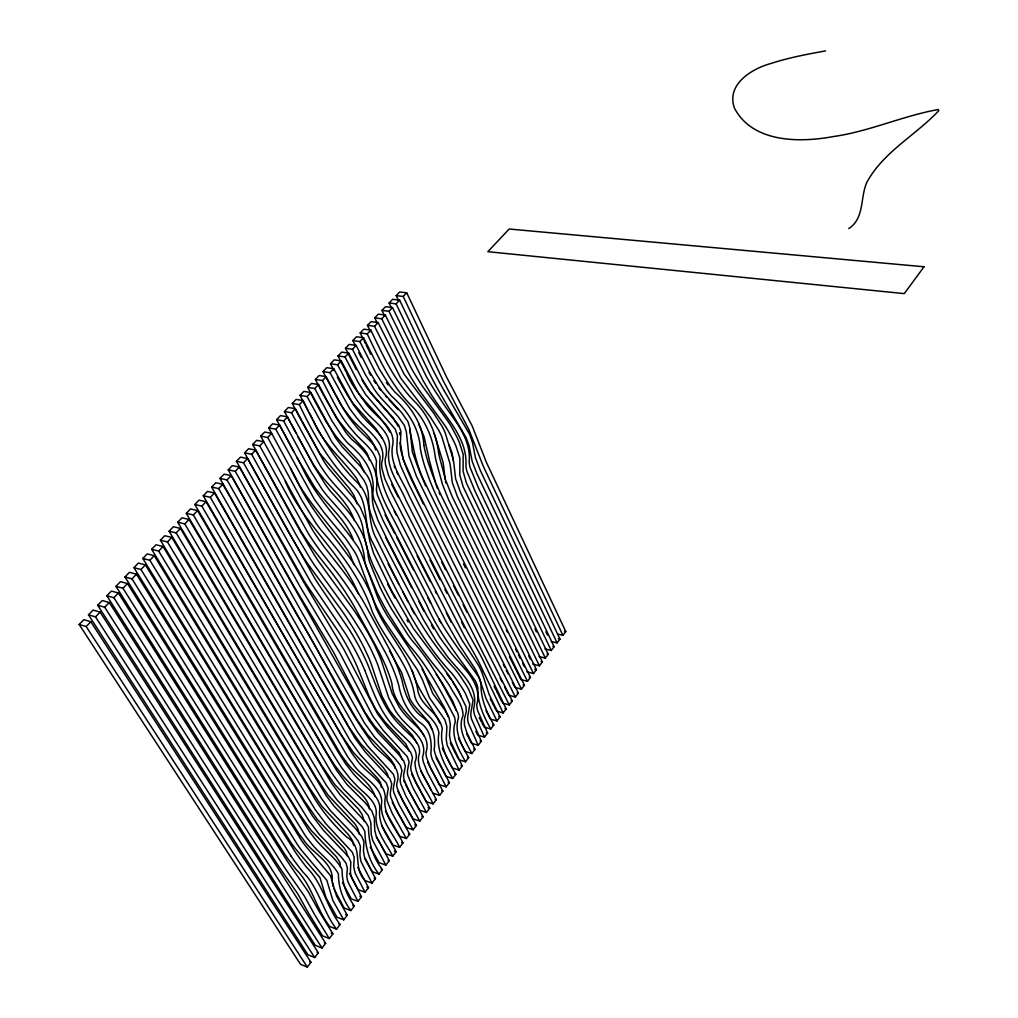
<?xml version="1.0" encoding="UTF-8"?>
<svg xmlns="http://www.w3.org/2000/svg" width="1018" height="1018" viewBox="0 0 1018 1018"><rect width="100%" height="100%" fill="white"/><g stroke="black" fill="none" stroke-linecap="round" stroke-linejoin="round"><path stroke-width="1.5" d="M332.212 880.685C333.98 861.928 311.966 853.517 303.313 839.417A71.4 25.603 39.2 0 1 298.567 833.322L133.943 567.675L138.372 563.081L145.396 564.901L309.103 831.146A71.502 25.883 39.2 0 0 313.837 837.254C322.324 848.707 334.986 856.774 342.061 869.219C341.908 882.504 346.387 895.115 354.391 905.969L350.866 910.563L344.122 907.992L333.968 888.905M340.496 867.069L339.936 862.462L336.474 856.876L311.024 830.294L298.389 812.491L142.825 558.449L147.228 553.894L154.252 555.675L312.577 816.054L323.342 830.243L348.487 856.749L350.828 861.953L350.421 871.319A60.507 21.391 38.5 0 0 351.706 877.732L361.466 896.794L357.954 901.35L351.223 898.818L342.455 882.581M307.296 967.1L310.974 962.328L90.818 621.731L83.807 619.682L79.175 624.492L300.552 964.326L307.296 967.1L86.186 626.554L79.175 624.492M314.677 957.518L318.329 952.784L100.095 612.085L93.071 610.075L88.477 614.847L307.932 954.782L314.677 957.518L95.488 616.87L88.477 614.847M322.019 948L325.645 943.292L109.282 602.503L102.271 600.531L97.703 605.265L315.275 945.302L322.019 948L104.727 607.25L97.703 605.265M329.298 938.545L332.899 933.875L319.168 911.428A259.145 90.984 37.3 0 1 315.364 904.62L308.174 891.526L297.587 876.244A374.102 139.797 37 0 1 287.114 860.872L118.419 592.998L111.395 591.064L106.865 595.759L276.489 863.022A373.377 138.257 37.1 0 0 287.012 878.369L297.65 893.626L304.904 906.682A258.687 90.004 37.4 0 0 308.734 913.49L322.553 935.873L329.298 938.545L315.504 916.124A259.615 90.513 37.3 0 1 311.686 909.303L304.458 896.222L293.833 880.939A385.097 143.258 37 0 1 282.075 863.658L113.889 597.719L106.865 595.759M336.538 929.154L340.114 924.509C326.396 906.822 322.821 883.446 306.711 867.438A164.751 59.426 38.5 0 1 294.94 851.544L127.479 583.556L120.455 581.66L115.963 586.33L284.34 853.708A164.496 58.79 38.6 0 0 296.162 869.563C312.284 885.545 316.038 908.87 329.794 926.52L336.538 929.154C322.782 911.466 319.118 888.103 302.982 872.108A165.043 59.133 38.5 0 1 291.161 856.214M343.715 919.827L347.278 915.207L336.487 895.878L330.456 875.544L305.845 846.34A95.043 34.154 39 0 1 301.417 840.359L136.476 574.19L129.439 572.332L124.985 576.964L290.843 842.522A94.903 33.785 39.1 0 0 295.284 848.503L319.945 877.656L326.116 897.94L336.983 917.231L343.715 919.827L332.886 900.51L326.791 880.201L302.104 850.984A95.208 33.976 39 0 1 297.663 844.991L132.009 578.848L124.985 576.964M349.467 873.393L358.272 889.707L365.004 892.201L368.491 887.671L357.84 867.501M347.456 856.278L346.387 851.519L343.995 847.752L317.171 819.21L304.726 801.433L151.657 549.3L156.021 544.77L163.045 546.526L310.605 791.546C319.881 808.712 332.415 823.753 346.667 837.012C364.635 847.409 351.566 867.552 365.284 880.646L372.003 883.115L375.477 878.61L364.406 856.787L363.451 850.857L363.948 841.67L361.784 836.516L355.371 828.372L334.031 806.103L326.422 795.961L171.775 537.428L164.751 535.71L160.411 540.214L309.879 788.517L321.815 806.192L348.525 834.722L352.381 840.474L353.691 845.322M364.66 858.416L372.232 871.65L378.963 874.08L382.412 869.614C372.613 857.118 368.745 842.42 368.452 827.252A27.982 10.282 39.3 0 0 365.347 821.73L340.496 795.262L331.499 783.109L180.441 528.406L173.404 526.726L169.103 531.192L316.165 777.574L328.267 795.351L354.913 823.88A27.944 10.18 39.4 0 1 358.043 829.39L359.252 834.213M370.247 847.154L379.154 862.704L385.873 865.109L389.296 860.668L376.202 836.007L374.739 830.154L374.319 817.798L371.761 810.939L365.182 802.706L346.985 784.496L336.525 770.295L189.043 519.447L182.006 517.806L177.743 522.234L321.23 764.747L334.769 784.585L358.616 809.183L362.306 814.922L364.164 821.488M376.393 837.063L386.026 853.822L392.744 856.189L396.142 851.786C389.678 838.908 378.62 826.476 379.536 811.193C381.928 797.298 367.587 789.281 359.621 780.399A59.298 23.185 39.2 0 1 353.437 773.782L345.382 763.436L337.9 751.653L197.581 510.565L190.544 508.949L186.307 513.339L327.44 753.905L334.947 765.663L343.015 775.983A59.222 22.956 39.3 0 0 349.212 782.6C356.3 790.782 368.223 797.145 369.356 808.916M381.508 825.14L392.859 845.004L399.578 847.332L402.95 842.955C396.422 828.499 382.043 814.476 385.288 797.387C384.677 780.208 364.24 772.522 356.096 758.804A67.328 26.735 39.2 0 1 351.464 752.646L206.069 501.734L199.019 500.156L194.82 504.521L341.043 754.872A67.226 26.481 39.3 0 0 345.7 761.031C354.162 773.858 370.603 781.493 375.12 796.585M385.504 811.13L399.641 836.223L406.36 838.539L409.707 834.175L395.658 809.03L390.785 797.145A46.179 17.891 38.6 0 1 390.378 792.462L391.739 783.809L389.818 778.592L365.5 752.264L354.798 737.91L214.48 492.966L207.443 491.427L203.256 495.753L340.877 734.322L353.284 752.353L378.072 778.795L380.49 782.638L381.419 787.499M392.261 802.375L406.373 827.519L413.092 829.785L416.426 825.458L402.403 800.263L397.262 788.263A41.687 16.326 38.6 0 1 396.778 783.529C403.777 764.696 379.434 754.962 370.985 741.435C342.646 702.395 323.584 657.259 297.867 616.501L222.827 484.275L215.791 482.761L211.642 487.062L349.238 727.514L360.626 743.662L383.57 767.966L387.387 773.795L388.125 777.09M397.898 791.406L413.079 818.854L419.785 821.093L423.106 816.792L409.185 791.584L404.095 779.572A41.267 16.339 38.6 0 1 403.65 774.838L405.393 766.198L403.79 761.044L399.081 754.911L378.047 732.744L369.114 720.49L231.124 475.635L224.087 474.146L219.964 478.422L356.427 718.848L367.727 734.971L390.594 759.237L394.399 765.065L395.111 768.374M405.902 785.107L419.734 810.252L426.44 812.466L429.736 808.19L415.993 782.995L411.183 771.033A43.838 17.561 38.6 0 1 410.852 766.312L412.506 757.583L410.738 752.378L386.738 726.19L377.538 713.86L343.969 649.522L303.848 582.334L239.37 467.058L232.32 465.608L228.236 469.845L293.095 584.866L333.408 651.914L364.877 712.218L374.624 726.292L399.107 752.595L402.25 759.772M411.679 774.316L426.351 801.7L433.057 803.876L436.328 799.626L420.765 770.575M432.917 793.2L439.623 795.351L442.881 791.126L430.805 768.463L426.682 757.812A61.195 25.068 38.3 0 1 425.906 752.747C432.039 735.021 413.054 725.147 403.777 713.198A49.92 21.034 39.2 0 1 399.196 707.052L392.223 693.716L381.419 660.809A153.654 62.861 41.4 0 0 379.154 655.096L374.637 645.323A220.639 88.541 41.9 0 0 363.362 624.95L356.694 614.414A177.285 72.202 41.6 0 0 352.292 607.95L318.609 561.465A245.656 116.994 39.7 0 1 314.295 554.874L300.055 530.823L255.658 450.096L248.621 448.709L244.587 452.883L289.239 533.445L303.555 557.431A245.313 115.887 39.8 0 0 307.881 564.01L341.654 610.406A177.107 71.527 41.7 0 1 346.069 616.857L352.775 627.381A220.41 87.726 41.9 0 1 364.126 647.702L368.669 657.463A153.489 62.289 41.4 0 1 370.959 663.151L381.915 695.981L388.94 709.291A49.844 20.844 39.2 0 0 393.533 715.425L412.341 735.238L416.566 742.771M427.573 762.177L439.458 784.751L446.151 786.876L449.383 782.677L435.691 755.42A64.999 26.888 38.2 0 1 434.164 749.592C436.111 736.167 432.472 723.442 420.358 715.527C410.203 706.708 404.795 694.098 402.225 681.169A202.073 82.013 41.6 0 0 395.722 662.705L392.286 655.007A165.221 67.748 41.3 0 0 389.347 649.102L365.017 604.374A165.756 68.88 41.8 0 0 361.377 598.088L356.02 589.549A194.514 80.053 42 0 0 340.343 567.484L326.014 549.249A164.827 77.686 40.6 0 1 311.979 529.067L260.71 436.162L264.68 432.039L271.73 433.363L267.747 437.498L260.71 436.162M436.073 757.532L445.948 776.365L452.641 778.452L455.86 774.278C447.907 760.421 439.038 745.507 442.257 728.913C439.852 713.427 421.668 706.797 418.067 691.604C413.881 664.245 395.162 642.918 381.954 619.568A150.028 68.562 39 0 1 375.833 607.479C360.601 557.749 316.509 525.632 296.136 478.549L268.688 427.878L272.633 423.793L279.67 425.091L301.239 465.328C314.74 496.517 339.668 520.007 358.361 547.697A58.001 25.768 41.6 0 1 361.543 554.008L377.882 597.808A170.731 79.086 38.9 0 0 387.464 616.005L419.556 663.621A69.237 29.369 40.1 0 1 422.979 669.539L432.803 693.563L444.751 709.8L448.925 717.359L450.338 724.078L449.472 735.174L450.44 741.104L462.287 765.943L459.093 770.079L452.399 768.017L444.242 752.378M458.813 759.733L465.506 761.769L468.674 757.646C461.994 745.481 453.748 732.031 458.507 717.766A38.213 16.212 39.3 0 0 457.693 712.791C444.701 688.041 431.797 662.731 413.003 641.62A139.504 64.21 39 0 1 408.256 635.308L391.319 608.637A373.593 183.902 36.8 0 1 379.625 586.406L369.788 562.47A114.843 53.216 39.7 0 1 368.261 556.63C366.709 530.022 347.545 510.527 330.901 491.719A80.587 38.366 41.6 0 1 325.569 484.759L314.206 466.664L287.56 416.871L280.523 415.599L276.603 419.671L293.706 451.572M458.456 738.177L465.188 751.488L471.868 753.498L475.024 749.401L466.855 732.693L464.399 724.841L464.399 719.141L466.308 711.404L465.964 706.556L458.507 691.413A144.403 60.138 40.2 0 0 455.021 685.636L452.488 681.704M468.916 738.279L471.525 743.305L478.206 745.278L481.336 741.219L471.499 718.988A46.675 20.169 38.2 0 1 470.901 712.765L473.077 700.066L468.585 689.211A144.569 60.647 40.1 0 0 465.124 683.422L459.843 675.481A84.494 36.126 39.7 0 0 455.211 669.335C420.116 631.745 399.069 584.256 376.431 538.776C366.391 521.547 373.161 498.744 358.501 483.754C334.298 460.149 317.552 430.932 303.186 400.608L296.149 399.4L292.281 403.408L301.29 420.485M475.877 731.395L477.811 735.161L484.492 737.121L487.609 733.075L477.684 710.793A50.518 22.052 38.1 0 1 476.818 704.456C483.423 680.673 458.354 665.021 447.093 647.372A134.351 62.62 38.5 0 1 439.661 637.128L426.631 615.266L387.883 540.8L377.894 520.134L373.733 507.995A88.846 42.476 40.3 0 1 372.423 500.118L371.863 488.487L370.45 482.379A33.607 15.817 42 0 0 367.383 475.902L360.754 466.728L342.761 447.386L335.571 437.842L310.91 392.554L303.873 391.37L300.043 395.353L308.339 411.183M484.072 727.068L490.74 729.003L493.845 724.981C486.757 712.32 480.547 698.742 481.043 683.969A39.549 17.37 39.3 0 0 478.587 676.894C461.447 652.385 442.206 629.035 430.156 601.256L386.42 516.113L377.576 495.435A58.688 28.173 40.8 0 1 376.367 489.467C379.358 468.954 367.256 452.068 352.012 439.674A55.837 27.537 42.2 0 1 345.865 432.446L335.469 416.54L318.583 384.562L311.546 383.417L307.741 387.362L316.636 404.426M490.294 719.039L496.962 720.935L500.042 716.939L489.085 694.301L482.685 674.616A70.815 31.062 39.6 0 0 478.625 665.492L465.824 645.87A139.848 65.814 38.1 0 1 461.917 639.928L449.841 618.537L397.605 516.406C387.654 498.209 377.449 478.88 380.159 457.438C376.749 443.428 362.764 435.806 354.633 424.71C342.519 410.394 334.858 393.088 326.205 376.635L319.168 375.502L315.389 379.434L318.71 385.873M496.466 711.048L503.134 712.918L506.188 708.948L486.451 667.528A209.39 88.96 40.8 0 0 478.104 650.82L470.532 637.421A388.723 195.329 35.2 0 1 467.338 631.669L394.03 487.52L388.405 474.973L385.542 464.768A57.682 28.275 41 0 1 385.237 458.876C391.943 438.058 368.949 426.453 358.832 411.908A69.517 35.146 42.3 0 1 352.813 403.726L333.777 368.745L326.74 367.651L322.986 371.545L325.62 376.698M502.612 703.107L509.28 704.952L512.308 701.008L409.427 496.377C402.937 480.534 389.894 465.099 392.324 447.029C397.389 426.809 373.402 416.362 364.406 401.461A65.699 33.467 42.3 0 1 358.387 392.923L341.297 360.919L334.26 359.85L330.532 363.719L333.802 370.158M508.72 695.205L515.375 697.025L518.404 693.105L415.344 486.451L403.166 459.36M514.79 687.354L521.445 689.148L524.448 685.254L419.912 472.543L412.392 451.979L409.86 427.993L407.964 421.681L401.601 412.557L383.824 393.317A70.866 36.737 42.3 0 1 378.06 385.746L368.961 370.705L356.173 345.42L349.149 344.402L345.471 348.22L348.041 353.361M520.822 679.566L527.477 681.322L530.454 677.454L441.354 495.715A375.706 203.638 36.4 0 1 432.688 475.368L428.387 463.19A217.292 113.685 38.6 0 1 423.832 445.044M526.828 671.804L533.47 673.547L536.435 669.691L451.979 496.148L445.655 480.102L439.776 458.24A293.935 156.39 37.2 0 1 438.516 452.259C436.238 434.088 428.922 416.693 416.324 403.217C395.302 382.895 383.213 356.109 370.857 330.137L363.833 329.17L360.207 332.937L363.362 339.35M532.783 664.092L539.425 665.81L542.378 661.993L460.581 492.547L455.58 478.651L454.079 465.251A101.94 50.175 42.3 0 0 453.201 459.411L445.248 432.943A67.71 33.81 42.1 0 0 442.194 426.542L433.808 413.283L404.235 374.319L378.123 322.566L371.112 321.624L367.498 325.366L370.628 331.779M539.12 656.546L545.343 658.124L548.282 654.32L466.384 482.939L463.075 471.194L463.177 454.27L459.233 442.079A129.375 63.523 42.4 0 0 456.28 435.768L451.636 427.191A89.902 44.716 42.1 0 0 447.5 420.612L422.877 386.802A161.442 88.553 41.1 0 1 410.547 366.658L385.338 315.058L378.327 314.129L374.739 317.858L377.22 322.973M545.012 648.924L551.234 650.489L554.148 646.71L478.244 487.406L470.1 467.427A49.36 25.272 40.1 0 1 469.171 461.663C471.512 436.175 450.961 416.909 438.847 396.689A226.441 127.39 40.2 0 1 426.453 376.749L392.515 307.589L385.504 306.698L381.941 310.388L384.397 315.504M551.285 641.455L557.088 642.892L559.976 639.126L480.051 469.82L475.47 457.833L472.403 442.219L469.489 434.088L444.357 390.976M557.52 634.023L562.903 635.347L565.779 631.605L486.375 462.312L472.187 425.944L446.457 376.851L406.716 292.802L399.705 291.962L396.193 295.602L398.611 300.717M86.186 626.554L90.818 621.731M95.488 616.87L100.095 612.085M104.727 607.25L109.282 602.503M113.889 597.719L118.419 592.998M115.963 586.33L122.974 588.239L127.479 583.556M132.009 578.848L136.476 574.19M133.943 567.675L140.968 569.52L145.396 564.901M142.825 558.449L149.862 560.256L154.252 555.675M151.657 549.3L158.681 551.069L163.045 546.526M160.411 540.214L167.448 541.945L171.775 537.428M169.103 531.192L176.139 532.885L180.441 528.406M177.743 522.234L184.78 523.901L189.043 519.447M186.307 513.339L193.344 514.968L197.581 510.565M194.82 504.521L201.857 506.111L206.069 501.734M203.256 495.753L210.306 497.318L214.48 492.966M211.642 487.062L218.692 488.589L222.827 484.275M219.964 478.422L227.014 479.923L231.124 475.635M228.236 469.845L235.273 471.321L239.37 467.058M247.539 458.545L240.502 457.12L236.443 461.332L243.48 462.77L247.539 458.545L314.74 578.249A273.982 129.35 39.2 0 0 318.914 584.752L349.568 630.066A212.151 84.303 41.9 0 1 368.389 666.052C376.724 687.341 383.811 710.208 401.181 726.19C408.333 734.856 423.717 743.153 418.551 756.463C417.1 768.895 426.211 779.457 431.085 790.133M244.587 452.883L251.624 454.282L255.658 450.096M252.68 444.497L259.717 445.859L263.726 441.697L256.676 440.336L252.68 444.497L301.226 531.676A164.611 76.948 40.7 0 0 315.287 551.82L329.641 570.016A194.323 79.315 42 0 1 345.356 592.031L350.739 600.556A165.578 68.244 41.8 0 1 354.404 606.83L378.874 651.469A165.043 67.137 41.4 0 1 381.839 657.361L385.326 665.047A201.857 81.262 41.6 0 1 391.905 683.46C393.457 706.085 414.759 717.945 424.162 736.065M268.688 427.878L275.725 429.202L279.67 425.091M276.603 419.671L283.64 420.943L287.56 416.871M295.398 408.714L288.361 407.467L284.467 411.501L291.504 412.761L295.398 408.714L323.584 460.823A89.406 43.24 41.7 0 0 328.216 467.695L354.086 498.4L360.334 507.435L365.627 520.02L369.954 541.576L373.657 553.448L391.179 589.867L413.219 628.246L447.869 674.12A143.169 59.706 40.2 0 1 453.163 682.085L458.953 691.782M292.281 403.408L299.317 404.63L303.186 400.608M300.043 395.353L307.08 396.549L310.91 392.554M307.741 387.362L314.778 388.532L318.583 384.562M315.389 379.434L322.426 380.567L326.205 376.635M322.986 371.545L330.023 372.664L333.777 368.745M330.532 363.719L337.569 364.8L341.297 360.919M344.122 368.007L338.027 355.944L345.051 357L348.767 353.144L361.746 378.454L369.483 390.899L398.687 425.13L400.977 431.517L400.367 443.275A67.595 33.798 40.8 0 0 400.647 449.192C404.782 468.585 415 485.993 423.233 503.859M345.471 348.22L352.495 349.263L356.173 345.42M355.409 345.687L352.864 340.559L359.888 341.564L363.541 337.76L379.612 369.585L389.538 385.364A62.327 32.436 42.3 0 0 395.277 392.464C410.661 406.182 422.814 423.895 423.819 445.044M360.207 332.937L367.231 333.917L370.857 330.137M367.498 325.366L374.522 326.32L378.123 322.566M374.739 317.858L381.763 318.787L385.338 315.058M381.941 310.388L388.952 311.292L392.515 307.589M391.523 308.085L389.092 302.97L396.104 303.86L399.641 300.17L432.586 369.165A390.785 231.722 37.9 0 0 444.332 390.976M396.193 295.602L403.204 296.467L406.716 292.802M338.027 355.944L341.73 352.101L348.767 353.144M352.864 340.559L356.516 336.754L363.541 337.76M389.092 302.97L392.63 299.305L399.641 300.17M848.783 228.579C864.804 218.119 859.981 197.454 866.878 182.273C883.42 151.771 915.869 135.19 938.825 110.606L938.24 109.537C902.991 115.81 869.525 131.36 833.793 136.488C800.046 142.787 753.04 143.042 734.563 108.379C725.694 84.736 751.538 68.69 771.097 63.447C788.848 57.682 807.223 54.183 825.573 50.9M564.545 631.3L565.779 631.605M558.322 638.719L559.976 639.126M552.901 646.392L554.148 646.71M547.035 654.014L548.282 654.32M541.131 661.662L542.378 661.993M534.768 669.259L536.435 669.691M529.207 677.123L530.454 677.454M523.201 684.923L524.448 685.254M517.144 692.762L518.404 693.105M511.061 700.664L512.308 701.008M504.941 708.592L506.188 708.948M498.782 716.583L500.042 716.939M492.585 724.625L493.845 724.981M486.349 732.705L487.609 733.075M480.076 740.85L481.336 741.219M473.764 749.032L475.024 749.401M467.415 757.265L468.674 757.646M461.027 765.549L462.287 765.943M454.601 773.896L455.86 774.278M448.124 782.282L449.383 782.677M441.621 790.731L442.881 791.126M435.068 799.219L436.328 799.626M428.056 807.63L429.736 808.19M421.846 816.372L423.106 816.792M414.746 824.898L416.426 825.458M408.447 833.742L409.707 834.175M401.69 842.51L402.95 842.955M394.462 851.188L396.142 851.786M388.036 860.223L389.296 860.668M381.139 869.156L382.412 869.614M374.204 878.152L375.477 878.61M366.811 887.06L368.491 887.671M359.774 896.171L361.466 896.794M352.712 905.333L354.391 905.969M345.586 914.571L347.278 915.207M338.841 924.026L340.114 924.509M331.206 933.213L332.899 933.875M324.373 942.795L325.645 943.292M317.069 952.263L318.329 952.784M309.714 961.806L310.974 962.328M389.092 399.921L397.974 409.452M385.453 395.951L386.878 397.529M386.369 382.526L387.998 384.829M436.264 674.336L437.702 676.359A143.004 59.197 40.3 0 1 443.008 684.325L452.972 701.567L456.229 710.424M451.139 679.719L449.727 677.721A84.392 35.821 39.8 0 0 446.698 673.649M366.238 386.675L367.46 388.456A70.776 36.419 42.4 0 0 373.237 396.015L392.999 417.584L398.267 426.478M291.161 856.214L122.974 588.239M422.114 669.131L444.433 707.739L447.602 714.98A38.162 16.072 39.4 0 1 448.047 716.685M373.899 380.63L375.553 383.175M363.833 382.984L365.627 385.771M389.512 650.744L401.563 672.465L410.063 699.328L413.881 705.232L428.858 722.284L431.912 729.473M140.968 569.52L305.375 835.753A71.629 25.755 39.2 0 0 310.134 841.861C318.647 853.326 331.308 861.406 338.421 873.851C338.32 887.123 342.837 899.721 350.866 910.563M149.862 560.256L308.861 820.635L319.665 834.824L341.514 857.258L346.031 863.226L347.367 868.074L346.833 875.9A60.609 21.276 38.5 0 0 348.143 882.301L357.954 901.35M362.052 380.058L363.235 382.004M158.681 551.069L315.147 809.539L325.811 823.715L352.228 852.142L354.213 857.232L353.717 866.598L355.129 873.062L365.004 892.201M167.448 541.945L321.484 798.532L330.392 810.621L351.77 832.915L358.209 841.059L360.385 846.212L359.914 855.375L360.881 861.292L372.003 883.115M176.139 532.885L326.6 785.654L336.869 799.754L361.784 826.247A28.02 10.244 39.3 0 1 364.902 831.77C365.233 846.938 369.152 861.61 378.963 874.08M184.78 523.901L331.639 772.789L343.384 788.963L361.619 807.198L368.211 815.431L370.794 822.277L371.239 834.607L372.715 840.461L385.873 865.109M193.344 514.968L334.273 756.081L341.768 767.865L349.848 778.21A59.4 23.083 39.3 0 0 356.046 784.84C364.011 793.735 378.378 801.739 376.036 815.634C375.171 830.917 386.267 843.337 392.744 856.189M201.857 506.111L347.876 757.048A67.43 26.633 39.2 0 0 352.521 763.207C360.703 776.925 381.114 784.611 381.801 801.802C378.62 818.905 393.012 832.902 399.578 847.332M406.971 619.962L408.116 621.947M210.306 497.318L350.014 740.315L360.118 754.503L386.331 782.995L388.252 788.199L386.929 796.84A46.255 17.815 38.6 0 0 387.336 801.51L392.248 813.382L406.36 838.539M218.692 488.589L357.216 731.548L367.447 745.774L393.317 774.151L394.971 779.292L393.342 787.881A41.751 16.263 38.7 0 0 393.839 792.602L399.005 804.602L413.092 829.785M227.014 479.923L364.393 722.844L374.548 737.057L395.62 759.25L400.341 765.396L401.957 770.537L400.239 779.152A41.344 16.275 38.6 0 0 400.698 783.885L405.813 795.898L419.785 821.093M369.025 372.321L370.667 375.222M433.579 628.971L431.39 625.065M235.273 471.321L300.043 586.61L340.317 653.81L372.83 716.188L383.252 730.479L407.315 756.692L409.096 761.897L407.454 770.601A43.914 17.484 38.6 0 0 407.811 775.322L412.646 787.27L426.44 812.466M236.443 461.332L304.026 580.769A273.575 128.115 39.3 0 0 308.212 587.259L338.969 632.483A211.935 83.514 41.9 0 1 357.916 668.406L369.127 696.363L375.884 709.622L384.944 721.877L405.826 743.916L409.401 751.233M433.057 803.876C426.873 790.286 415.42 777.701 414.937 762.189C420.472 749.592 407.62 740.57 399.921 732.693C381.33 716.392 373.415 692.647 364.8 670.328M243.48 462.77L310.974 582.5A274.491 128.93 39.2 0 0 315.16 589.002L345.916 634.341A212.482 83.985 41.9 0 1 364.813 670.328M341.59 385.122L347.723 395.658A65.623 33.174 42.4 0 0 353.755 404.171L375.998 428.807L381.814 437.829M251.624 454.282L296.213 535.048L310.515 559.086A246.114 116.625 39.7 0 0 314.842 565.69L348.627 612.2A177.565 71.934 41.6 0 1 353.042 618.664L359.748 629.213A220.982 88.21 41.9 0 1 371.074 649.586L375.604 659.359A153.896 62.632 41.4 0 1 377.882 665.059L388.749 697.954L395.76 711.289A49.997 20.958 39.2 0 0 400.354 717.435C409.63 729.397 428.642 739.246 422.572 756.985A61.296 24.979 38.3 0 0 423.361 762.049L427.496 772.687L439.623 795.351M259.717 445.859L308.2 533.267A165.132 77.444 40.6 0 0 322.273 553.461L336.627 571.696A194.82 79.773 42 0 1 352.343 593.774L357.738 602.325A166.023 68.626 41.8 0 1 361.39 608.599L385.809 653.34A165.476 67.506 41.3 0 1 388.774 659.244L392.235 666.943A202.378 81.707 41.6 0 1 398.776 685.394C401.372 699.506 408.129 712.702 419.238 722.004C430.83 729.282 431.95 741.715 430.856 753.804A65.101 26.799 38.2 0 0 432.408 759.619L446.151 786.876M285.256 481.247C302.83 523.392 341.208 551.96 358.501 594.003M267.747 437.498L302.117 500.665L315.847 522.959A121.435 56.881 41 0 0 320.785 529.767C342.252 554.186 361.657 580.591 372.27 611.678A148.793 67.633 39 0 0 377.271 621.731C390.568 645.946 410.305 667.63 414.67 695.803C418.322 710.984 436.493 717.626 438.949 733.125C435.768 749.706 444.675 764.607 452.641 778.452M290.385 468.038C304 499.151 328.916 522.603 347.672 550.242A57.937 25.539 41.6 0 1 350.866 556.541L353.946 564.621M313.353 420.663C322.693 443.644 342.621 458.94 356.669 478.536A33.569 15.677 42 0 1 359.761 485.001L360.423 487.062M296.734 457.197L314.804 487.406A80.486 38.022 41.7 0 0 320.148 494.354C331.728 508.924 346.731 521.661 353.182 539.616M275.725 429.202L314.308 499.125L324.309 512.868L345.624 538.547L354.697 551.871A58.102 25.692 41.6 0 1 357.891 558.182L374.331 601.969A171.024 78.844 38.9 0 0 383.951 620.166L417.367 669.793L422.305 679.426L429.456 697.737L444.853 719.739L446.915 726.648L446.215 739.322L447.182 745.252L459.093 770.079M414.339 613.663L411.196 607.759M297.943 436.824L312.806 463.508A89.304 42.845 41.8 0 0 317.463 470.367C328.992 487.647 347.66 500.245 354.353 520.567M341.017 384.028L337.327 377.042M324.233 396.486L338.04 419.798L346.031 429.851L364.151 449.192L367.282 453.748L369.496 460.085M312.666 419.365L308.988 412.43M395.009 598.075L387.565 584.027M284.467 411.501L290.308 422.495M290.919 423.628L295.882 432.968M283.64 420.943L310.401 470.749L321.803 488.856A80.727 38.251 41.6 0 0 327.147 495.83C343.817 514.65 363.032 534.132 364.648 560.753A115.047 53.063 39.7 0 0 366.2 566.593L377.08 592.54A378.174 185.467 36.7 0 0 387.833 612.76L404.82 639.431A139.746 64.007 39 0 0 409.58 645.756C428.413 666.866 441.379 692.176 454.422 716.939A38.277 16.161 39.3 0 1 455.25 721.915C450.516 736.192 458.813 749.604 465.506 761.769M317.209 405.52L326.434 422.19L335.151 435.144A55.774 27.295 42.3 0 0 341.297 442.359L359.354 461.676L364.406 472.467M301.875 421.579L319.639 453.214L349.581 488.691L353.997 495.41L357.089 503.745M456.815 755.954L458.151 758.474M440.794 622.761L438.771 618.893M291.504 412.761L319.805 464.895A89.571 43.112 41.7 0 0 324.462 471.767C336.716 490.129 357.331 503.605 362.51 526.128C365.055 542.632 369.241 558.946 377.296 573.694C394.271 609.897 415.764 643.694 441.659 674.17A146.643 60.787 40.2 0 1 449.867 686.221C454.779 695.587 462.935 704.494 463.075 715.527C457.235 728.837 465.875 741.957 471.868 753.498M346.68 372.97C355.562 396.626 378.047 410.839 389.958 432.103M299.317 404.63C313.709 435.004 330.621 464.183 354.824 487.826C369.496 502.803 362.79 525.619 372.868 542.836C395.608 588.328 416.744 635.843 451.916 673.432A84.621 36.012 39.7 0 1 456.573 679.579L461.867 687.519A144.785 60.444 40.1 0 1 465.341 693.309L469.858 704.163L467.707 716.837A46.752 20.105 38.2 0 0 468.318 723.06L478.206 745.278M418.716 423.972L424.073 436.684L428.171 454.817A293.477 155.156 37.3 0 0 429.469 460.772L435.45 482.583M323.584 395.239L319.296 387.005M424.073 611.424L418.971 601.625M398.7 583.925L388.138 563.743M402.874 591.916L408.078 601.842M307.08 396.549L331.843 441.863L339.045 451.407L357.076 470.774L363.719 479.949A33.658 15.779 42 0 1 366.811 486.426L368.236 492.534L368.821 504.164A88.999 42.349 40.3 0 0 370.158 512.029L374.331 524.168L384.371 544.834L423.272 619.313L436.353 641.175A134.567 62.442 38.6 0 0 443.797 651.418C454.919 669.03 480.267 684.732 473.637 708.515A50.607 21.989 38.2 0 0 474.528 714.84L484.492 737.121M459.563 693.309L461.396 697.012M451.254 622.431L446.291 612.823M411.781 587.806L385.555 537.262M354.022 365.233L356.275 369.585M314.778 388.532L331.728 420.523L342.163 436.429A55.926 27.461 42.2 0 0 348.321 443.67C363.566 456.077 375.718 472.937 372.792 493.476A58.777 28.097 40.8 0 0 374 499.444L382.895 520.109L426.809 605.265C438.949 633.043 458.189 656.432 475.393 680.927A39.613 17.319 39.3 0 1 477.862 688.003C477.391 702.789 483.639 716.341 490.74 729.003M456.14 754.694L452.565 747.683M344.771 369.254L346.044 371.723M464.488 627.788L461.561 622.1M326.282 377.983L342.124 406.449A69.44 34.841 42.4 0 0 348.156 414.619C356.554 426.86 371.761 434.991 375.642 449.918M394.666 533.356L385.084 514.752M396.778 537.453L413.448 569.813M427.713 597.515L430.729 603.381M322.426 380.567C331.575 397.987 339.757 416.337 353.055 431.123C360.881 441.087 373.542 448.416 376.545 461.434C373.733 483.728 385.033 503.554 395.188 522.463L446.571 622.532L458.685 643.923A140.077 65.623 38.1 0 0 462.605 649.866L475.444 669.5A70.929 30.96 39.6 0 1 479.529 678.624L485.955 698.297L496.962 720.935M482.138 723.302L483.423 725.821M394.221 510.947L396.333 515.095M417.164 555.828L430.359 581.685M435.373 591.483L436.378 593.443M488.36 715.26L489.645 717.779M330.023 372.664L349.136 407.658A69.631 35.057 42.3 0 0 355.167 415.84C365.297 430.398 388.316 441.99 381.661 462.834A57.784 28.211 41 0 0 381.992 468.725L384.88 478.918L390.53 491.478L464.132 635.626A389.423 194.858 35.3 0 0 467.326 641.391L474.935 654.79A209.695 88.693 40.8 0 1 483.321 671.498M492.203 702.662L493.895 706.008M494.544 707.268L495.83 709.788M353.399 363.986L348.678 354.646M430.003 559.9L440.018 579.636M444.968 589.409L446.94 593.29M498.362 694.721L501.976 701.847M503.134 712.918L483.308 671.498M337.569 364.8L354.722 396.829A65.814 33.378 42.3 0 0 360.766 405.368C369.776 420.281 393.775 430.716 388.774 450.961C386.306 469.043 399.59 484.466 405.978 500.309L509.28 704.952M494.048 686.183L495.804 689.67M496.479 690.98L497.802 693.602M398.025 496.809L391.714 484.275M490.307 698.933L491.63 701.555M486.031 710.666L487.711 714M441.659 561.923L445.629 569.8M453.481 585.414L458.342 595.072M463.165 604.667L467.007 612.302M500.207 678.293L501.963 681.767M504.508 686.819L508.084 693.945M358.845 352.597L361.314 357.547M345.051 357L358.094 382.335L365.856 394.768L395.124 429.036L397.427 435.437L396.842 447.182A67.71 33.709 40.8 0 0 397.135 453.086L400.418 465.315L408.842 484.097L515.375 697.025M503.414 664.563L504.801 667.337M506.34 670.442L508.084 673.916M512.27 682.315L514.166 686.094M479.274 717.614L481.489 722.042M466.715 733.863L468.356 737.172M369.101 350.994L370.73 354.251M352.495 349.263L365.335 374.548L374.459 389.589A70.98 36.648 42.3 0 0 380.236 397.173L398.063 416.438L404.439 425.562L406.347 431.874L408.931 455.848L416.489 476.411L521.445 689.148M366.124 344.975L368.567 349.912M463.546 563.959L465.481 567.84M509.534 656.763L514.166 666.128M514.815 667.439L516.113 670.06M516.673 671.18L518.327 674.514M518.951 675.774L520.198 678.293M364.05 340.75L365.437 343.562M506.315 630.091L507.231 631.949M515.617 649.013L516.979 651.787M518.506 654.892L520.211 658.366M522.705 663.418L524.346 666.765M359.888 341.564L376.024 373.402L385.975 389.194A62.442 32.36 42.2 0 0 391.739 396.307C407.124 410.038 419.327 427.738 420.383 448.9A217.661 113.418 38.6 0 0 424.977 467.046L429.316 479.224A376.393 203.206 36.4 0 0 438.02 499.571L527.477 681.322M367.231 333.917C379.612 359.914 391.803 386.7 412.837 407.047C425.422 420.523 432.841 437.905 435.131 456.102A294.444 156.047 37.2 0 0 436.404 462.07L442.321 483.932L448.671 499.978L533.47 673.547M528.698 655.719L530.327 659.053M374.522 326.32L400.736 378.098L430.385 417.087L438.783 430.359A67.812 33.734 42.1 0 1 441.863 436.773L449.867 463.228A102.105 50.047 42.3 0 1 450.758 469.069L452.285 482.456L457.311 496.364L539.425 665.81M381.763 318.787L407.06 370.412A161.722 88.375 41.1 0 0 419.429 390.556L444.128 424.404A90.042 44.614 42.1 0 1 448.276 430.983L452.934 439.56A129.579 63.358 42.4 0 1 455.899 445.884L459.869 458.075L459.805 474.986L463.126 486.731L545.343 658.124M534.984 628.806L536.473 631.898M388.952 311.292L423.055 380.477A208.206 115.95 40.4 0 0 428.285 389.334C441.43 413.982 467.707 435.297 465.913 465.43A49.449 25.208 40.1 0 0 466.855 471.194L475.037 491.172L551.234 650.489M545.928 631.745L547.519 635.092M396.104 303.86L429.189 372.868A391.51 231.315 37.9 0 0 440.972 394.691L466.219 437.829L469.145 445.96L472.237 461.561L476.844 473.548L557.088 642.892M403.204 296.467L443.097 380.541L468.929 429.66L483.181 466.028L562.903 635.347M403.764 780.679L404.77 782.817M450.338 743L451.916 746.398M396.969 472.288L397.923 474.375M442.321 748.243L443.683 751.233M439.14 492.559L440.005 494.57M448.938 444.624L452.017 452.832L453.277 460.632M394.284 466.053L395.137 468.127M437.536 488.551L436.098 484.568M403.115 458.609L400.176 442.588M409.618 429.354L413.41 447.615A216.987 112.769 38.7 0 0 418.054 465.722L422.419 477.887A375.069 202.022 36.6 0 0 425.715 485.993M439.814 722.996C431.467 705.614 417.825 691.082 412.684 671.829A69.16 29.102 40.2 0 0 411.616 669.882M445.413 481.12L445.897 483.066M333.141 886.474L332.313 882.441M445.031 479.198L443.835 467.758A101.838 49.767 42.3 0 0 442.932 461.93L434.877 435.526A67.633 33.543 42.2 0 0 433.935 433.413M399.59 432.663L399.756 434.661M380.796 390.441A62.263 32.156 42.3 0 1 378.976 388.062M924.013 266.767L904.277 293.617L487.851 251.688L509.178 229.025L924.013 266.767"/></g></svg>
